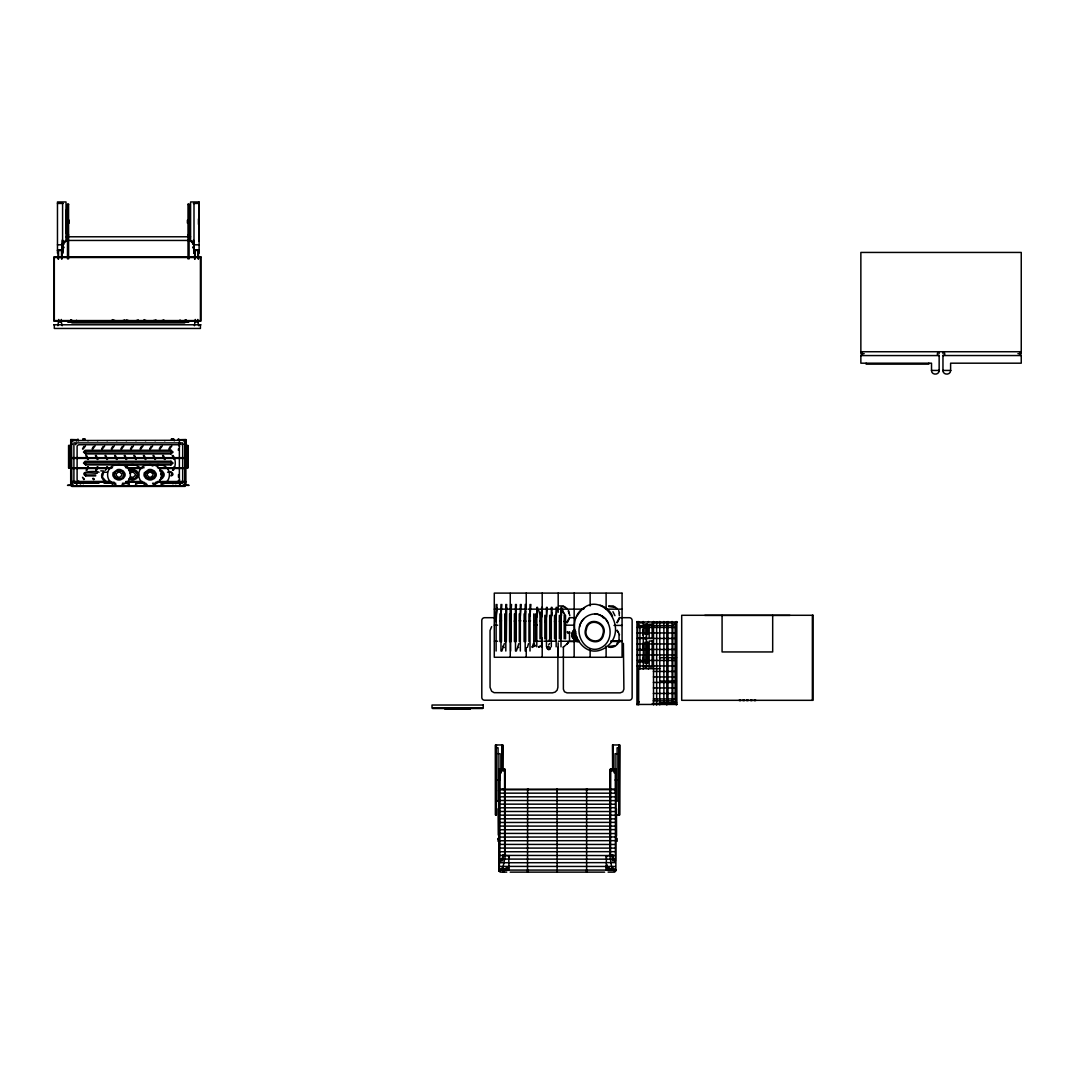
<?xml version="1.0" encoding="UTF-8"?>
<svg xmlns="http://www.w3.org/2000/svg" width="1075" height="1075" viewBox="0 0 1075 1075"><rect width="100%" height="100%" fill="white"/><g stroke="black" fill="none" stroke-linecap="round" stroke-linejoin="round"><path stroke-width="1.5" d="M499.391 769.23L499.458 861.196L499.499 769.23M507.118 867.122L507.118 868.049L507.131 866.759M615.558 792.557L615.518 769.23L615.411 860.82L612.535 860.82L612.535 855.042L610.17 855.042L610.17 769.23L616.23 769.23L616.23 770.882L611.42 770.882L611.42 769.23M496.22 814.971L496.018 744.962M496.126 747.783L496.139 744.962M503.073 869.702L503.436 870.347L503.597 868.385L501.582 868.385L501.582 870.347M508.596 870.253L507.978 869.957M615.236 818.868L499.23 818.814M615.236 815.199L499.23 815.146M615.236 811.531L499.23 811.477M615.236 807.715L499.23 807.809M615.236 804.234L499.23 804.14M615.236 800.606L499.23 800.485M615.236 796.857L499.23 796.817M615.236 793.189L499.23 793.148M615.236 855.539L499.23 855.418M615.236 848.121L499.23 848.081M615.236 844.466L499.23 844.413M615.236 840.65L499.23 840.744M615.249 836.955L499.23 837.076M615.236 833.542L499.23 833.407M615.236 826.124L499.23 826.084M615.249 822.388L499.23 822.483M615.236 866.463L499.23 866.41M615.236 862.62L499.23 862.741M615.236 859.167L499.23 859.086M194.212 250.394L193.419 239.98M508.3 869.85L508.085 868.385M507.279 868.385L507.279 870.024L506.876 868.049L508.986 868.049L508.717 856.036A13.438 13.438 0 0 0 505.357 855.539L505.075 856.049A13.075 13.075 0 0 0 503.49 856.143L500.654 860.82M615.236 829.618L499.23 829.739M615.236 851.655L499.23 851.749M611.5 789.252L610.802 788.969L611.487 789.252M87.666 466.725L86.148 470.326M88.298 466.738L86.981 470.299M97.261 466.725L95.742 470.326M97.906 466.738L96.575 470.299M106.855 466.725L106.774 467.598M107.5 466.738L107.419 467.679M174.056 466.725L172.537 470.326M503.691 869.957L502.643 869.043L499.364 869.662L508.717 869.662L505.734 870.024L506.177 869.205L507.279 870.024L506.876 868.385L505.734 870.024L505.734 868.385L508.717 868.385L508.717 870.347L499.364 870.347L499.741 769.23M70.91 440.616L71.985 439.702M85.637 453.905L170.952 453.905L173.088 452.078L170.952 450.237L85.086 450.304L83.501 452.078L85.637 453.905L85.704 452.992L170.885 452.992L172.013 452.078L170.885 451.151L85.704 451.151L84.576 452.078L85.704 452.992M85.637 464.911L170.952 464.911L173.088 463.07L170.952 461.242L85.086 461.309L83.501 463.07L85.637 464.911L85.704 463.997L170.885 463.997L172.013 463.07L170.885 462.156L85.704 462.156L84.576 463.07L85.704 463.997M99.021 472.248C97.355 470.89 77.911 470.837 85.637 475.903L85.704 474.989L95.729 474.989M170.885 451.151L170.952 450.237M170.885 462.156L170.952 461.242M170.952 472.248L172.013 474.075L170.952 475.903C175.776 475.096 170.777 469.815 167.606 472.248M185.034 322.043L71.555 322.043M185.679 321.989L184.604 322.903L71.985 322.903L70.91 321.989M612.696 869.379C608.652 871.046 608.652 868.251 606.206 868.049L606.475 856.036A13.438 13.438 0 0 1 609.834 855.539L612.118 870.024L613.247 869.097L613.61 870.024L612.118 870.024L612.118 868.385L613.61 868.385L613.61 870.024M556.675 871.677L557.414 871.677M636.696 621.941L677.196 621.941M638.375 669.013L638.926 668.368M636.696 704.447L677.196 704.447M643.146 668.69L643.723 668.569M569.495 640.122L569.495 634.895M583.658 619.106C571.148 631.294 585.969 657.309 602.457 646.948C615.72 638.752 610.802 614.161 594.663 613.919M540.12 614.591L540.403 612.199M178.316 450.237L178.49 448.893M178.961 450.237L179.122 449.014M178.49 474.559L178.49 477.26M179.122 474.693L179.122 477.125M606.246 868.049L606.878 864.663M502.952 789.265L503.664 789.453L501.998 789.265M506.795 869.299L508.717 869.662L501.582 870.024L503.073 868.385L502.643 869.151L505.317 855.7M71.985 441.812L72.603 440.884A1.774 1.774 0 0 1 73.369 440.616M184.618 320.243L184 321.17A1.774 1.774 0 0 1 183.22 321.438M184.618 483.79L184 484.718A1.774 1.774 0 0 1 183.22 484.986M584.558 607.577C562.467 619.549 580.003 663.181 605.05 647.903C633.605 629.372 596.8 582.341 577.06 616.096M615.827 870.347L606.475 870.347L606.475 868.385L609.458 868.385L609.458 870.024L609.028 869.043L607.913 870.024C607.644 866.934 613.744 870.602 612.118 868.385L613.247 869.097L613.61 868.385L612.643 868.855M193.634 250.381L193.997 249.266M504.309 643.616L501.864 651.033M518.835 643.616L516.376 651.033M527.408 647.392L528.51 643.616M533.361 643.616L532.246 647.392L534.799 645.9M499.472 861.088L502.657 860.82L502.657 855.042L505.022 855.042L505.022 769.23L498.961 769.23L498.961 770.882L503.772 770.882L503.772 769.23M605.816 856.95L606.045 856.278M569.024 618.152L566.861 622.425M569.495 618.3L567.197 622.815M619.052 618.152L616.875 622.425M619.509 618.3L617.225 622.815M619.509 639.934C618.515 644.704 613.556 648.574 608.652 647.069M499.512 790.004L499.055 790.757A2.244 2.244 0 0 0 498.948 791.469L498.948 870.307A2.244 2.244 0 0 0 499.055 871.005L499.243 871.422M615.397 870.548L614.94 871.301M114.662 476.265L114.393 475.782A3.548 3.548 0 0 1 114.393 473.658L115.267 472.261M114.461 473.672L114.931 472.704M136.767 476.265L136.968 475.755A3.494 3.494 0 0 0 136.968 473.672M137.036 475.782L135.289 477.918M145.542 473.658L148.928 470.823A5.509 5.509 0 0 1 151.373 470.756L154.733 473.658A3.494 3.494 0 0 1 154.666 475.755M162.365 476.265L162.634 475.782A3.548 3.548 0 0 0 162.634 473.658L161.747 472.261M568.003 632.638C569.535 630.474 570.126 634.949 568.084 633.256M82.506 448.893L83.904 446.488M83.138 449.014L85.463 445.977M92.101 448.893L93.512 446.488M92.732 449.014L95.057 445.977M101.708 448.893L103.106 446.488M102.327 449.014L104.651 445.977M111.303 448.893L112.7 446.488M111.934 449.014L114.259 445.977M120.897 448.893L122.308 446.488M121.529 449.014L123.853 445.977M130.505 448.893L131.903 446.488M131.123 449.014L133.448 445.977M140.099 448.893L141.497 446.488M140.731 449.014L143.056 445.977M149.694 448.893L151.105 446.488M150.325 449.014L152.65 445.977M159.302 448.893L160.699 446.488M159.92 449.014L162.244 445.977M168.896 448.893L170.293 446.488M169.528 449.014L171.852 445.977M573.324 630.864L572.572 632.369A7.458 7.458 0 0 0 572.626 637.448L575.81 640.996A5.2 5.2 0 0 0 577.288 641.426M574.386 631.778L573.808 632.933A5.765 5.765 0 0 0 573.835 636.857L576.308 639.598A4.018 4.018 0 0 0 577.436 639.921M575.461 632.691L575.058 633.511A4.031 4.031 0 0 0 575.085 636.252L576.805 638.16M575.824 633L575.488 633.699A3.453 3.453 0 0 0 575.501 636.051L576.979 637.69M602.484 616.23L605.803 618.972L608.154 622.774M499.445 790.447L500.251 789.762M123.397 476.279L121.851 477.918M146.012 476.762L148.928 478.617A5.429 5.429 0 0 0 151.347 478.617L154.545 476.279M160.928 477.972L162.433 476.279M549.58 643.468L548.693 644.798M106.17 469.238L105.35 470.326M58.762 319.477L57.902 325.712M195.274 319.477L194.427 325.712M607.913 868.385L607.913 870.024L608.396 869.299M566.861 644.247L568.191 642.272M568.608 642.554L563.219 647.244M616.875 644.059L619.052 639.786L619.052 634.855M612.118 870.024L612.616 869.299M103.106 472.153C100.217 474.895 101.735 479.517 105.001 481.17M103.603 472.503L102.327 477.125L105.834 481.143M173.371 470.299C175.91 466.053 176.045 459.509 173.035 455.477M491.651 626.644L490.052 630.528L490.052 687.368L491.651 691.252L494.124 692.676L552.389 692.864L555.13 692.125L557.146 690.123L557.885 687.368L557.885 647.244M129.9 473.457L131.311 472.395A3.346 3.346 0 0 1 133.555 472.395L135.248 474.062A2.177 2.177 0 0 1 135.248 475.365L133.555 477.031A3.346 3.346 0 0 1 131.311 477.031L130.653 476.709M146.012 472.664L146.764 471.817M162.15 476.762L160.887 477.918M652.283 703.561L675.14 703.561L672.789 700.819L672.789 625.637L675.14 622.895L652.283 622.895M639.168 701.733L637.609 703.561L637.609 622.895L644.127 622.895M574.252 629.439L572.37 632.275A7.74 7.74 0 0 0 572.424 637.542L575.73 641.224A5.388 5.388 0 0 0 578.834 641.654M573.418 630.958L574.467 629.748M574.655 630.017L572.975 632.557A6.893 6.893 0 0 0 573.029 637.247L575.972 640.525A4.797 4.797 0 0 0 577.342 640.928M574.923 630.42L573.392 632.745A6.329 6.329 0 0 0 573.432 637.045L576.133 640.068A4.407 4.407 0 0 0 577.396 640.431M575.488 631.213L574.225 633.121A5.187 5.187 0 0 0 574.252 636.655L576.469 639.114A3.615 3.615 0 0 0 577.49 639.423M575.757 631.616L574.641 633.323A4.609 4.609 0 0 0 574.668 636.454L576.643 638.644M97.355 321.882L97.812 321.882M106.949 321.882L107.258 321.815M126.151 321.882L126.541 321.842M164.542 321.882L164.999 321.882M174.15 321.882L174.459 321.815M183.744 321.882L184.134 321.842M78.609 440.723L78.22 440.763M88.204 440.723L87.814 440.763M97.812 440.723L97.422 440.763M107.406 440.723L107.016 440.763M145.797 440.723L145.407 440.763M155.405 440.723L155.015 440.763M164.999 440.723L164.609 440.763M174.593 440.723L174.204 440.763M62.592 240.182L62.377 250.394M527.812 789.574L527.623 788.714L527.718 790.824M607.913 870.024L608.571 869.433L606.475 869.662L615.827 869.662L606.475 869.662L612.548 869.043L608.316 868.385L608.329 869.097M505.734 870.024L506.459 869.447L502.643 869.151L506.849 868.99M506.177 869.205L505.734 868.385L506.876 868.385M75.411 444.633L76.231 443.921M180.358 482.218L181.178 481.519M502.576 868.896L501.582 868.385L501.582 870.024L503.422 869.823M534.503 645.457L532.085 646.774M115.63 471.817L117.78 470.823A5.509 5.509 0 0 1 120.225 470.756L121.381 471.172M140.731 481.842L135.463 484.462M153.51 477.609L151.938 478.442M496.126 616.096L497.026 607.577M500.963 616.096L501.864 604.459M505.814 616.096L506.701 604.459M510.652 616.096L511.539 604.459M515.489 616.096L516.376 605.252M520.327 616.096L521.227 604.459M525.178 616.096L526.065 604.459M530.015 616.096L530.902 604.459M536.801 617.225L537.554 607.348M541.639 617.225L542.284 613.032M546.476 617.225L547.229 607.348M551.314 617.225L551.972 613.032M556.151 617.225L556.917 607.348M561.002 617.225L561.755 607.348M78.3 321.815L78.609 321.882M87.895 321.815L88.204 321.882M135.893 321.815L135.974 321.801M145.488 321.815L145.797 321.882M155.096 321.815L155.405 321.882M116.933 440.763L116.611 440.763M126.541 440.763L126.218 440.763M136.135 440.763L135.813 440.763M183.22 440.616A1.801 1.801 0 0 1 183.812 440.79L184.618 441.812M612.548 616.096C610.466 611.057 605.561 606.864 600.132 605.171M499.485 789.803L614.416 789.628L615.76 790.757A2.244 2.244 0 0 1 615.881 791.469L615.881 870.307A2.244 2.244 0 0 1 615.76 871.005L614.604 872.121L608.101 872.134M540.416 645.873L538.548 646.774M125.291 466.711L129.39 464.978A13.572 13.572 0 0 1 135.463 464.978L141.739 468.579M128.718 470.554L130.854 469.641A7.068 7.068 0 0 1 134.012 469.641L136.753 471.011L138.339 473.363A4.542 4.542 0 0 1 138.339 476.077L136.753 478.429L134.012 479.786A7.068 7.068 0 0 1 130.854 479.786L128.718 478.886M608.786 868.775L609.458 868.385L609.028 869.151L608.316 868.385M527.812 871.288L527.529 872.121L527.718 870.024M643.24 621.498L643.347 669.147M676.296 704.891L676.188 621.484M615.142 645.578L608.773 646.532M540.053 646.693L538.669 647.298M614.336 871.18L614.994 870.535A1.626 1.626 0 0 0 615.142 870.024M124.861 319.907L122.026 320.914A13.572 13.572 0 0 1 120.521 321.17M138.299 319.907L135.463 320.914M156.009 319.907L153.174 320.914A13.572 13.572 0 0 1 151.669 321.17M163.897 319.907L161.062 320.914A13.572 13.572 0 0 1 159.557 321.17M130.613 470.931L129.537 471.468L131.217 470.823A5.509 5.509 0 0 1 133.663 470.756L134.818 471.172M152.166 465.986L154.988 464.978A13.572 13.572 0 0 1 161.062 464.978C172.215 466.308 172.215 483.132 161.062 484.462M496.126 621.713L497.026 604.459M76.567 321.452L76.916 322.312L76.567 320.256M76.567 485L76.916 485.86L76.567 483.804M120.817 478.496L120.212 478.617A5.429 5.429 0 0 1 117.78 478.617L117.175 478.496M134.254 478.496L133.649 478.617A5.429 5.429 0 0 1 131.217 478.617L129.537 477.972M122.026 484.462C133.179 483.132 133.179 466.308 122.026 464.978A13.572 13.572 0 0 0 115.952 464.978C104.812 466.308 104.812 483.132 115.952 484.462M159.611 479.786L162.352 478.429L163.924 476.077A4.542 4.542 0 0 0 163.924 473.363L162.352 471.011L159.611 469.641M153.174 484.462C164.327 483.132 164.327 466.308 153.174 464.978A13.572 13.572 0 0 0 147.1 464.978C135.947 466.308 135.947 483.132 147.1 484.462M557.038 789.628L557.038 788.714L557.038 790.824M586.614 789.628L586.614 788.714L586.614 790.824M527.529 871.234L527.623 789.184M653.519 621.484L653.519 704.891M659.768 621.484L659.768 704.891M558.624 605.951L563.219 605.951L567.197 608.558M608.652 605.951L613.234 605.951L617.225 608.558M608.773 606.488L615.142 607.429M517.895 647.593L518.607 647.486M931.514 370.821L931.514 363.189L860.86 363.189L860.86 355.57L862.782 353.648L860.86 351.74L1021.25 351.727L1019.342 353.635L1021.25 355.543L1021.25 363.189L950.609 363.189L950.609 370.821M942.963 370.821L942.963 355.543C947.169 355.664 942.654 348.555 942.963 353.635M500.386 789.305L499.082 790.313A1.639 1.639 0 0 0 498.934 790.824M499.364 869.662L502.24 869.447M506.406 868.775L502.643 869.043L506.406 869.433M100.781 470.85L103.939 471.025M606.475 869.662L615.827 869.662M556.944 870.024L557.132 871.22L557.038 789.184M586.52 870.024L586.614 872.134L586.614 789.184M609.955 856.049L610.694 856.063L609.834 855.539M57.472 203.43L63.223 203.43M193.379 203.43L199.117 203.43M67.497 204.532L68.572 204.532M188.017 204.532L189.093 204.532M67.497 234.726L68.572 234.726M188.017 234.726L189.093 234.726M67.497 235.197L68.572 235.197M188.017 235.197L189.093 235.197M66.005 236.782L190.584 236.782M66.005 240.451L190.584 240.451M62.565 241.364L66.005 241.364L66.005 201.952L57.472 201.952L57.472 253.27M194.024 241.364L190.584 241.364L190.584 201.952L199.117 201.952L199.117 253.27M199.117 241.364L198.902 201.952M62.565 242.466L64.943 242.466L64.943 241.364M194.024 242.466L191.646 242.466L191.646 241.364M61.745 244.294L63.882 244.294L63.882 242.466M194.051 244.294L192.721 244.294L192.721 242.466M57.472 244.804L62.592 244.804M193.997 244.804L199.117 244.804M61.745 247.048L63.882 247.048M192.721 247.048L194.051 247.048M61.745 247.787L63.882 247.787M192.721 247.787L193.782 247.787M57.472 250.166L62.592 250.166M193.997 250.166L199.117 250.166M57.472 250.475L61.96 250.475M194.629 250.475L199.117 250.475M58.762 322.043L61.315 322.043L62.175 325.712M195.274 322.043L197.84 322.043L198.687 325.712M53.75 324.784L200.971 324.784M864.192 353.648L860.86 353.648L860.86 252.437L1021.25 252.437L1021.25 353.635L1017.918 353.635M860.86 355.57L939.147 355.57L939.147 370.821M942.963 355.543L1021.25 355.543M78.193 439.218L77.413 439.339M179.27 439.339L177.993 439.218L178.759 439.339M76.957 439.702L70.708 439.514L70.708 485.174L67.497 485.349L70.91 485.349M179.646 439.702L185.894 439.514L185.894 485.174L189.093 485.349L185.679 485.349M184.604 439.702L185.894 440.428M70.708 445.48L68.572 445.48L68.572 467.934L70.708 467.934M185.894 445.48L188.017 445.48L188.017 467.934L185.894 467.934M70.91 457.668L185.679 457.668M70.91 458.393L185.679 458.393M70.91 467.746L112.499 467.746M125.802 467.746L144.09 467.746M157.407 467.746L185.679 467.746M70.91 468.485L110.833 468.485M127.468 468.485L140.771 468.485M159.06 468.485L185.679 468.485M104.033 472.248L107.379 472.248M97.395 473.161C96.683 473.793 81.015 471.105 85.704 474.989M85.637 475.903L95.675 475.903M70.91 481.506L110.833 481.412M125.802 481.506L142.438 481.506M157.407 481.506L185.679 481.506M70.91 482.232L114.165 482.232M125.802 482.232L144.09 482.232M155.741 482.232L185.679 482.232M99.008 483.239L73.906 483.239L73.906 442.9L182.683 442.9L182.683 483.239L160.928 483.239M104.033 483.239L115.737 483.239M122.443 483.239L129.134 483.239M135.826 483.239L145.864 483.239M152.569 483.239L155.915 483.239M622.076 593.104L494.285 593.104L494.285 657.268L622.076 657.268L622.076 593.319M494.285 609.149L526.307 609.149M528.027 609.149L556.393 609.149M557.952 609.149L583.725 609.149M606.34 609.149L622.076 609.149M704.757 615.411L789.991 615.411M494.54 617.695L484.543 617.695A2.755 2.755 0 0 0 481.802 620.45L481.802 697.447A2.755 2.755 0 0 0 484.543 700.201L629.386 700.201A2.755 2.755 0 0 0 632.14 697.447L632.14 620.45A2.755 2.755 0 0 0 629.386 617.695L619.402 617.695M569.454 617.695L576.119 617.695M499.915 620.799L501.474 620.799M504.753 620.799L506.312 620.799M509.59 620.799L511.162 620.799M514.428 620.799L516 620.799M519.279 620.799L520.837 620.799M524.116 620.799L525.675 620.799M528.954 620.799L530.526 620.799M533.791 620.799L535.363 620.799M539.999 621.202L541.33 621.202M544.837 621.202L546.167 621.202M549.688 621.202L551.005 621.202M554.525 621.202L555.856 621.202M559.363 621.202L560.693 621.202M564.2 621.202L565.531 621.202M504.753 621.39L506.312 621.39M514.428 621.39L516 621.39M524.116 621.39L525.675 621.39M533.791 621.39L535.363 621.39M544.837 621.699L546.167 621.699M554.525 621.699L555.856 621.699M564.2 621.699L565.531 621.699M494.285 625.18L497.671 625.18M534.248 625.18L537.352 625.18M564.617 625.18L574.399 625.18M614 625.408L622.076 625.408M672.789 625.637L639.947 625.637L637.609 622.895M638.496 626.161L643.146 626.161M637.085 627.437L676.188 627.437M637.085 632.947L676.188 632.947M638.496 638.08L643.146 638.08M637.085 638.442L676.188 638.442M611.07 640.955L622.076 640.955M494.473 641.224L497.631 641.224M534.248 641.224L542.445 641.224M543.99 641.224L556.393 641.224M558.368 641.224L579.062 641.224M610.721 641.452L622.076 641.452M568.715 641.533L575.353 641.533M616.902 641.533L620.221 641.533M637.085 643.938L676.188 643.938M637.085 649.448L676.188 649.448M638.496 649.999L643.146 649.999M637.085 654.944L676.188 654.944M659.392 657.698L676.565 657.698M637.085 660.44L676.188 660.44M638.496 661.918L643.146 661.918M637.085 665.949L676.188 665.949M638.281 668.69L659.969 668.69M653.385 671.445L676.188 671.445M653.385 676.941L676.188 676.941M659.566 681.066L676.39 681.066M653.385 682.45L676.188 682.45M653.385 687.946L676.188 687.946M653.385 693.442L676.188 693.442M653.385 698.952L676.188 698.952M739.304 700.013L740.769 700.013M742.919 700.013L744.384 700.013M746.641 700.013L748.106 700.013M750.713 700.013L752.016 700.013M754.166 700.013L755.631 700.013M653.089 700.819L672.789 700.819M739.304 700.645L740.769 700.645M742.919 700.645L744.384 700.645M746.641 700.645L748.106 700.645M750.713 700.645L752.016 700.645M754.166 700.645L755.631 700.645M659.392 702.607L676.565 702.607M432.54 708.506L482.702 708.506M445.077 709.03L470.165 709.03M445.252 709.204L469.99 709.204M496.395 799.975L496.395 814.971L495.508 814.971L495.508 744.962L502.71 744.962L502.71 769.969M615.8 814.971L619.684 814.971L619.684 744.962L612.468 744.962L612.629 769.969M496.059 747.783L498.074 747.783L498.074 801.103L496.059 801.103M498.074 753.709L500.13 753.709L500.13 780.02L498.074 780.02M617.117 753.709L615.048 753.709L615.048 770.157M500.103 772.71L501.125 772.71L501.071 770.882M615.088 772.71L614.067 772.71L614.053 770.882M615.048 780.02L617.117 780.02M498.074 808.723L498.276 835.033M616.445 808.723L616.553 836.054M617.117 838.379L617.117 841.349M499.23 870.078L615.397 870.078M506.715 872.134L500.211 872.121L499.082 870.535M510.168 872.134L604.647 872.134M76.567 440.898L76.701 439.715M939.147 355.57C934.941 355.691 939.456 348.569 939.147 353.648M614.188 789.628L614.994 790.313A1.626 1.626 0 0 1 615.142 790.824M153.537 320.484L154.988 320.914M147.1 320.914L144.265 319.907M115.952 320.914L113.13 319.907M153.537 484.032L154.988 484.462M129.39 484.462L126.568 483.454M579.627 627.034C580.769 616.647 595.59 608.974 603.451 617.923M126.568 319.907L129.39 320.914A13.572 13.572 0 0 0 130.895 321.17M159.826 470.984L161.814 472.221M151.938 470.984L152.999 471.522M116.1 477.972L117.202 478.442M499.969 871.247L499.432 870.669A1.626 1.626 0 0 1 499.297 870.159M504.269 647.593L502.751 646.183M563.098 606.488L565.114 607.429M116.651 478.214L114.595 476.279M542.23 609.834L542.391 607.348M516.188 607.388L516.376 604.459M135.289 471.522L136.216 472.221M121.851 471.522L123.598 473.658M609.458 870.024L608.987 869.258M499.311 871.435L498.692 870.548M180.358 443.921L181.178 444.633M75.411 481.519L76.231 482.218M612.965 611.715L614.981 615.693M562.937 611.715L564.818 614.497M502.401 869.433L503.073 870.024L503.073 868.385M172.202 455.504L174.056 459.428M162.594 455.504L164.448 459.428M152.999 455.504L154.854 459.428M143.405 455.504L145.259 459.428M133.797 455.504L135.652 459.428M124.203 455.504L126.057 459.428M114.608 455.504L116.463 459.428M105.001 455.504L106.855 459.428M95.406 455.504L97.261 459.428M85.812 455.504L87.666 459.428M115.67 477.569L114.931 476.736M576.643 636.884L575.931 635.849M163.427 455.477L165.093 459.415M153.833 455.477L155.499 459.415M144.238 455.477L145.891 459.415M134.63 455.477L136.297 459.415M125.036 455.477L126.702 459.415M115.428 455.477L117.094 459.415M105.834 455.477L107.5 459.415M96.239 455.477L97.906 459.415M86.632 455.477L88.298 459.415M561.755 609.995L561.446 615.72M506.701 607.577L506.312 641.627M153.859 472.261L154.477 473.175M146.415 477.179L145.542 475.782M136.162 472.261L136.834 473.148M93.216 478.281L93.995 479.316M92.638 478.536L93.512 479.665M83.622 478.281L84.401 479.316M83.904 479.665L82.506 477.26M502.576 869.299L503.073 870.024M617.225 630.192L619.509 634.72M616.875 630.582L618.206 632.557M614.537 860.82L611.702 856.143A13.075 13.075 0 0 0 610.116 856.049M117.054 321.949L116.611 321.546M623.393 643.361L623.89 689.196L622.815 691.789L620.221 692.864L567.049 692.864L564.456 691.789L563.381 689.196L563.381 646.827M162.365 473.175L162.567 473.672A3.494 3.494 0 0 1 162.567 475.755M160.726 473.752L160.847 474.062A2.177 2.177 0 0 1 160.954 474.72M145.797 476.265L145.609 475.755A3.494 3.494 0 0 1 145.609 473.672M123.329 473.175L123.531 473.672A3.494 3.494 0 0 1 123.531 475.755M499.123 870.884L499.042 870.669A2.244 2.244 0 0 1 498.948 870.212M535.001 646.142L533.939 642.474M618.622 610.654L619.509 613.086M568.608 610.654L569.804 615.693M568.191 610.923L569.024 613.22M509.133 856.278L509.375 856.95M562.897 610.439L563.837 613.623M538.696 610.439L539.637 613.623M62.592 249.266L62.955 250.381M71.985 320.243L72.777 321.264A1.801 1.801 0 0 0 73.369 321.438M93.807 478.657L94.022 479.558M71.985 483.79L72.777 484.812A1.801 1.801 0 0 0 73.369 484.986M549.191 639.719L549.392 640.633M619.052 613.22L619.334 615.693M170.885 452.992L170.952 453.905M170.885 463.997L170.952 464.911M619.052 744.962L619.066 747.783L617.117 747.783L617.117 801.103L619.133 801.103L619.052 814.971L618.945 801.103M608.074 867.122L608.06 868.049L608.06 866.759M928.8 363.189L928.8 364.143L866.154 364.143L866.154 363.189M812.364 615.29L812.364 700.322M772.683 615.411L772.683 651.947L722.077 651.947L722.077 615.411M676.82 621.941L676.82 704.447M675.14 622.895L675.14 703.561M672.09 621.498L672.09 702.875M667.978 621.498L667.978 702.875M666.809 621.941L666.809 705.025M663.88 621.498L663.88 702.875M656.637 621.673L656.637 705.025M648.427 621.498L648.427 622.385M648.427 668.247L648.427 669.134M646.478 623.607L646.478 668.462M642.957 629.614L642.957 635.123M642.957 643.374L642.957 648.87M642.957 657.121L642.957 662.617M639.947 627.316L639.947 669.08M638.657 621.498L638.657 622.385M638.657 668.247L638.657 704.891M637.085 621.498L637.085 704.891M619.576 744.962L619.415 814.971M619.348 744.962L619.2 814.971L619.066 744.962M618.797 744.962L618.797 814.971M615.8 769.23L615.733 790.972M614.806 769.23L614.806 770.882M612.992 744.962L612.992 769.969M612.804 744.962L612.831 769.969M612.804 854.544L612.804 857.863M610.613 769.23L610.466 855.042M610.385 769.23L610.304 855.042M607.577 868.385L607.577 869.702M606.703 865.147L606.703 868.049M606.837 868.385L606.837 869.702M606.528 865.966L606.528 868.049M606.112 593.319L606.112 609.149M606.112 646.196L606.112 657.268M590.135 593.104L590.135 605.937M590.135 649.246L590.135 657.268M574.157 593.104L574.157 657.268M569.723 631.966L569.723 633.686M567.304 631.589L567.345 632.597M565.531 615.317L565.531 638.872M564.2 615.317L564.2 638.872M561.002 607.348L561.002 646.841M560.693 615.317L560.693 638.872M559.363 615.317L559.363 638.872M558.18 593.104L558.18 612.347M558.18 642.837L558.18 657.268M556.151 607.348L556.151 646.841M555.856 615.317L555.856 638.872M554.525 615.317L554.525 638.872M552.066 607.348L551.771 615.72M551.314 607.348L551.314 646.841M551.005 615.317L551.005 638.872M549.688 615.317L549.688 638.872M546.476 607.348L546.476 646.841M546.167 615.317L546.167 638.872M544.837 615.317L544.837 638.872M542.203 593.104L542.203 615.558M542.203 638.013L542.203 657.268M542.082 612.965L542.082 615.72M541.639 607.348L541.639 646.841M541.33 615.317L541.33 638.872M539.999 615.317L539.999 638.872M536.801 607.348L536.801 646.841M535.363 613.852L535.363 641.627M533.791 613.852L533.791 641.627M530.015 604.459L530.015 651.033M528.954 613.852L528.954 641.627M526.239 593.104L526.239 607.536M526.239 647.647L526.239 657.268M525.702 611.084L525.675 641.627M525.178 604.459L525.178 651.033M524.116 613.852L524.116 641.627M520.327 604.459L520.327 651.033M519.279 613.852L519.279 641.627M516.027 611.084L516 641.627M515.489 604.459L515.489 651.033M514.428 613.852L514.428 641.627M511.162 613.852L511.162 641.627M510.652 604.459L510.652 651.033M510.262 593.319L510.262 608.867M510.262 609.364L510.262 614.027M510.262 641.452L510.262 657M509.59 613.852L509.59 641.627M508.3 868.385L508.341 870.347M507.615 868.385L507.615 869.702M505.814 604.459L505.814 651.033M504.753 613.852L504.753 641.627M504.793 769.23L504.887 855.042M504.578 769.23L504.672 855.042M502.697 744.962L502.562 769.969M502.388 744.962L502.361 769.969M502.2 744.962L502.2 769.969M501.474 613.852L501.474 641.627M501.138 770.882L501.138 772.71M500.963 604.459L500.963 651.033M500.386 769.23L500.386 770.882M499.915 613.852L499.915 641.627M498.249 839.387L498.074 838.379L498.074 841.349M496.395 744.962L496.395 748.294M496.126 604.459L496.126 651.033M495.844 744.962L495.763 814.971M495.548 744.962L495.602 814.971M200.42 324.784L200.42 328.453L54.314 328.453L54.314 324.784M198.472 218.91L198.472 224.406M198.472 259.075L198.472 249.978L194.629 249.978L194.629 259.075M198.042 249.978L198.042 258.766M197.84 319.477L197.84 322.043M195.059 249.978L195.059 259.075M193.997 203.43L193.997 253.27M193.782 240.545L193.782 253.149M190.154 209.733L190.154 233.571M189.509 219.824L189.509 223.492M189.093 258.927L189.093 204.062L188.017 204.062L188.017 258.927M187.386 220.2L187.386 223.103M187.601 445.48L187.601 467.934M186.311 445.48L186.311 467.934M185.894 319.759L185.894 321.627L189.093 321.801L185.679 321.801L185.679 319.759M185.679 439.702L185.021 486.384L71.985 486.451L70.923 485.658L70.91 439.702M179.377 441.072L179.377 483.616M144.292 319.611L144.292 321.076M144.292 483.145L144.292 484.623M112.297 319.611L112.297 321.076M112.297 483.145L112.297 484.623M70.91 319.759L70.91 321.801L67.523 321.801L70.708 321.627L70.708 319.759M70.278 445.48L70.278 467.934M69.203 220.2L69.203 223.103M69.002 445.48L69.002 467.934M68.572 258.927L68.572 204.062L67.497 204.062L67.497 258.927M67.08 219.824L67.08 223.492M66.435 209.733L66.435 233.571M62.807 240.545L62.807 253.149M62.592 203.43L62.592 253.27M62.377 239.873L62.377 252.047M61.96 259.075L61.96 249.978L58.117 249.978L58.117 259.075M61.53 249.978L61.53 258.766M61.315 319.477L61.315 322.043M58.547 249.978L58.547 259.075M131.217 470.823A5.429 5.429 0 0 1 133.649 470.823M133.663 478.671A5.509 5.509 0 0 1 131.204 478.671M148.928 470.823A5.429 5.429 0 0 1 151.347 470.823M151.373 478.671A5.509 5.509 0 0 1 148.901 478.671M117.78 470.823A5.429 5.429 0 0 1 120.212 470.823M120.225 478.671A5.509 5.509 0 0 1 117.766 478.671M79.241 481.412A2.405 2.405 0 0 1 78.166 481.17L77.266 480.283A1.613 1.613 0 0 1 77.104 479.571L77.104 446.568A1.613 1.613 0 0 1 77.266 445.87L78.166 444.983A2.405 2.405 0 0 1 79.241 444.741L177.362 444.741A2.405 2.405 0 0 1 178.423 444.983L179.323 445.87A1.613 1.613 0 0 1 179.485 446.568M177.362 481.412A2.405 2.405 0 0 0 178.423 481.17L179.323 480.283A1.613 1.613 0 0 0 179.485 479.571M550.118 647.661A1.411 1.411 0 0 1 549.003 649.407A1.411 1.411 0 0 1 547.35 648.144A1.411 1.411 0 0 1 548.761 646.612M550.252 647.62A1.532 1.532 0 0 1 549.029 649.528A1.532 1.532 0 0 1 547.242 648.144A1.532 1.532 0 0 1 548.761 646.478M578.793 641.264A5.079 5.079 0 0 1 575.851 640.861L572.733 637.394A7.297 7.297 0 0 1 572.693 632.423M615.505 791.012A2.244 2.244 0 0 0 615.397 790.3L614.053 789.171L500.036 789.171L498.692 790.3A2.244 2.244 0 0 0 498.572 791.012M80.168 321.774L80.168 321.774M80.168 485.322L80.168 485.215M80.706 321.774L80.706 321.774M80.706 485.322L80.719 485.215M175.816 321.774L175.816 321.774M175.816 485.322L175.816 485.215M171.382 439.137L173.841 439.218L171.382 439.137M85.207 439.258L82.748 439.218L85.207 439.258M502.952 871.718L503.651 872L502.952 871.718M83.245 321.774L83.245 321.774M83.245 485.322L83.259 485.215M172.927 321.774L172.927 321.774M172.927 485.322L172.954 485.215M71.555 440.562L71.823 485.873L185.008 485.672L184.766 440.28L71.568 440.522M179.391 321.801L180.439 321.989L179.391 321.801M179.391 485.349L180.439 485.537L179.391 485.349M644.745 638.013C646.021 642.837 648.05 634.653 644.745 638.013M644.745 666.339C646.021 671.163 648.05 662.979 644.745 666.339M585.687 628.888C581.468 641.103 601.221 647.822 603.639 634.344C607.859 622.129 588.119 615.411 585.687 628.888M586.453 629.117C582.583 640.297 600.656 646.451 602.873 634.116C606.743 622.936 588.67 616.781 586.453 629.117M939.147 370.432C939.335 375.336 931.326 375.336 931.514 370.432L939.147 370.432M950.609 370.432C950.784 375.336 942.775 375.336 942.963 370.432L950.609 370.432M71.568 444.19L72.388 444.378L71.608 444.096M71.568 481.775L72.388 481.963L71.608 481.681M184.201 444.19L185.021 444.378L184.242 444.096M184.201 481.775L185.021 481.963L184.242 481.681M113.345 472.704L113.09 473.363A4.542 4.542 0 0 0 113.09 476.077L114.676 478.429L117.417 479.786A7.068 7.068 0 0 0 120.575 479.786L123.316 478.429L124.888 476.077A4.542 4.542 0 0 0 124.888 473.363L123.316 471.011L120.575 469.641A7.068 7.068 0 0 0 117.417 469.641L113.345 472.704M116.302 473.752L116.167 474.062A2.177 2.177 0 0 0 116.167 475.365L117.874 477.031A3.346 3.346 0 0 0 120.118 477.031L121.811 475.365A2.177 2.177 0 0 0 121.811 474.062L120.118 472.395A3.346 3.346 0 0 0 117.874 472.395L116.302 473.752M144.493 472.704L144.238 473.363A4.542 4.542 0 0 0 144.238 476.077L145.824 478.429L148.552 479.786A7.068 7.068 0 0 0 151.723 479.786L154.451 478.429L156.036 476.077A4.542 4.542 0 0 0 156.036 473.363L154.451 471.011L151.723 469.641A7.068 7.068 0 0 0 148.552 469.641L144.493 472.704M147.436 473.752L147.315 474.062A2.177 2.177 0 0 0 147.315 475.365L149.022 477.031A3.346 3.346 0 0 0 151.252 477.031L152.959 475.365A2.177 2.177 0 0 0 152.959 474.062L151.252 472.395A3.346 3.346 0 0 0 149.022 472.395L147.436 473.752M200.971 256.952L53.75 256.952L53.75 321.116L200.971 321.116L200.971 256.952M200.42 257.503L54.314 257.503L54.314 320.565L200.42 320.565L200.42 257.503M813.049 615.29L681.698 615.29L681.698 700.322L813.049 700.322L813.049 615.29M647.714 624.132L644.906 624.132L644.906 634.398L647.714 634.398L647.714 624.132M652.149 624.212L649.179 624.212L649.179 638.322L652.149 638.322L652.149 624.212M652.149 641.036L649.179 641.036L649.179 667.064L652.149 667.064L652.149 641.036M647.728 642.339L644.906 642.339L644.906 663.235L647.728 663.235L647.728 642.339M483.226 705.025L432.016 705.025L432.016 707.982L483.226 707.982L483.226 705.025M180.022 320.243L180.022 321.452L180.022 320.243M180.022 483.79L180.022 485L180.022 483.79"/></g></svg>
